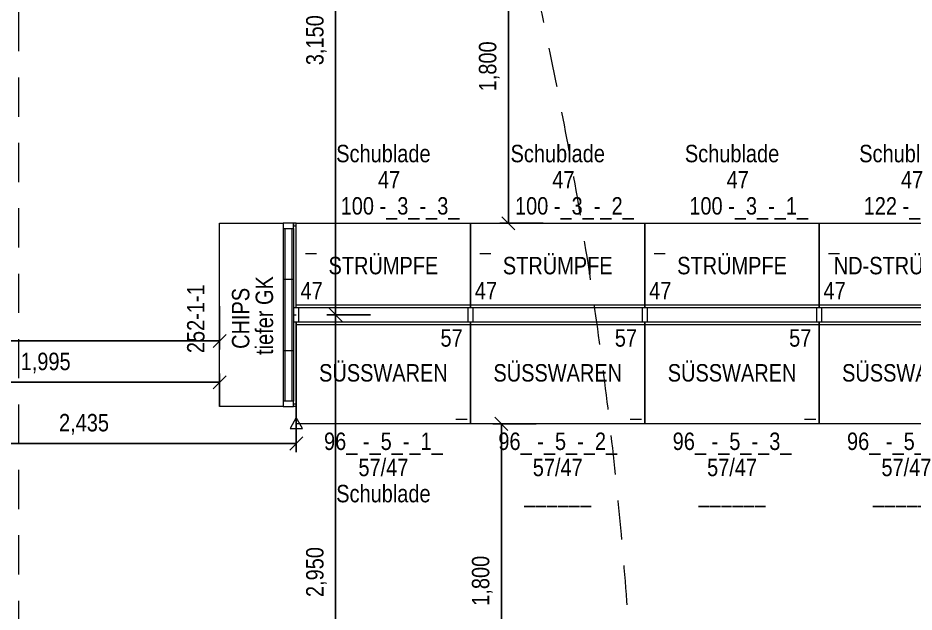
# Model space of a CAD drawing. Header units: millimetres. Extents: x 2027740 to 2136289, y -1533552 to -1491502.
# Drawn here: x 2085122 to 2090263, y -1506951 to -1503544 of the extents above; entities that cross this region are included whole.
import ezdxf
from ezdxf.enums import TextEntityAlignment as Align

# ---------------------------------------------------------------- set-up
doc = ezdxf.new("R2010")
doc.units = ezdxf.units.MM
doc.header["$MEASUREMENT"] = 0
doc.linetypes.add('DGN Style 2', pattern=[375.045563, 225.027338, -150.018225])
for name, color, linetype, lineweight in [('02_Unterzüge', 8, 'DGN Style 2', 0), ('10_Einrichtung', 7, 'Continuous', 0), ('10_Einrichtung (Construction)', 7, 'Continuous', 0), ('13_Ladenbau', 94, 'Continuous', 0), ('16_Brandschutz_Radien', 94, 'DGN Style 2', 13), ('20_Sortimentierung', 7, 'Continuous', 0), ('21_Modulnummer', 7, 'Continuous', 0)]:
    doc.layers.add(name, color=color, linetype=linetype, lineweight=lineweight)
doc.layers.add('11 Regaltyp-Kennzeichnung', color=7, linetype='Continuous', lineweight=0, plot=False)
doc.styles.add('Rossmann', font='ARIALN.TTF', dxfattribs={"height": 100})
doc.styles.add('Style-Arial Narrow', font='ARIALN.TTF')
doc.dimstyles.new('Rossmann', dxfattribs={"dimtxt": 100, "dimasz": 75, "dimexe": 50, "dimexo": 0.0625, "dimgap": 50, "dimtad": 1, "dimdec": 3, "dimlfac": 0.001, "dimzin": 3, "dimtxsty": 'Rossmann', "dimcen": 0, "dimadec": 3, "dimazin": 0, "dimtfac": 1, "dimtdec": 0, "dimtofl": 0, "dimtmove": 0, "dimatfit": 1, "dimfxl": 200, "dimfxlon": 1, "dimfrac": 2, "dimtolj": 1, "dimtzin": 3, "dimarcsym": 0})

# ---------------------------------------------------------------- blocks, each defined once
blk = doc.blocks.new('_Oblique')
at = {"color": 0, "linetype": 'ByBlock', "lineweight": -2}
blk.add_line((0.5, 0.5), (-0.5, -0.5), dxfattribs=at)
blk = doc.blocks.new('*D107')
at = {"layer": '10_Einrichtung', "color": 0, "linetype": 'ByBlock', "lineweight": -2, "transparency": 16777216}
for p, q in [((2084283.8, -1505499.7), (2084283.8, -1505682.7)), ((2086278.8, -1505771.2), (2086278.8, -1505582.7))]:
    blk.add_line(p, q, dxfattribs=at)
at = {"layer": '10_Einrichtung', "color": 1, "lineweight": -2, "transparency": 16777216}
blk.add_line((2084283.8, -1505632.7), (2086278.8, -1505632.7), dxfattribs=at)
at = {"layer": 'Defpoints', "color": 0, "lineweight": 0, "transparency": 16777216}
for p in [(2084283.8, -1505499.7), (2086278.8, -1505632.7), (2086278.8, -1505771.3)]:
    blk.add_point(p, dxfattribs=at)
at = {"layer": '10_Einrichtung', "color": 1, "lineweight": -2, "transparency": 16777216, "xscale": 75, "yscale": 75, "zscale": 75, "rotation": 180}
blk.add_blockref('_Oblique', (2084283.8, -1505632.7), dxfattribs=at)
at = {"layer": '10_Einrichtung', "color": 1, "lineweight": -2, "transparency": 16777216, "xscale": 75, "yscale": 75, "zscale": 75}
blk.add_blockref('_Oblique', (2086278.8, -1505632.7), dxfattribs=at)
at = {"layer": '10_Einrichtung', "color": 0, "lineweight": 0, "transparency": 16777216, "insert": (2085281.3, -1505522.6), "char_height": 100, "attachment_point": 5, "style": 'Style-Arial Narrow'}
blk.add_mtext('\\A1;1,995', dxfattribs=at)
blk = doc.blocks.new('*D109')
at = {"layer": '10_Einrichtung', "color": 0, "linetype": 'ByBlock', "lineweight": -2, "transparency": 16777216}
for p, q in [((2088095.5, -1505871.3), (2087845.5, -1505871.3)), ((2088095.5, -1507671.3), (2087845.5, -1507671.3))]:
    blk.add_line(p, q, dxfattribs=at)
at = {"layer": '10_Einrichtung', "color": 7, "lineweight": -2, "transparency": 16777216}
blk.add_line((2087895.5, -1505871.3), (2087895.5, -1507671.3), dxfattribs=at)
at = {"layer": 'Defpoints', "color": 0, "lineweight": 0, "transparency": 16777216}
for p in [(2089498.8, -1505871.3), (2087895.5, -1507671.3), (2089998.8, -1507671.3)]:
    blk.add_point(p, dxfattribs=at)
at = {"layer": '10_Einrichtung', "color": 7, "lineweight": -2, "transparency": 16777216, "xscale": 75, "yscale": 75, "zscale": 75}
for p, rotation in [((2087895.5, -1505871.3), 90), ((2087895.5, -1507671.3), 270)]:
    blk.add_blockref('_Oblique', p, dxfattribs=dict(at, rotation=rotation))
at = {"layer": '10_Einrichtung', "color": 0, "lineweight": 0, "transparency": 16777216, "insert": (2087785.4, -1506771.3), "char_height": 100, "attachment_point": 5, "rotation": 90, "style": 'Style-Arial Narrow'}
blk.add_mtext('\\A1;1,800', dxfattribs=at)
blk = doc.blocks.new('*D110')
at = {"layer": '10_Einrichtung', "color": 0, "linetype": 'ByBlock', "lineweight": -2, "transparency": 16777216}
for p, q in [((2087793.3, -1502921.1), (2087985.8, -1502921.1)), ((2088135.8, -1504721.3), (2087885.8, -1504721.3))]:
    blk.add_line(p, q, dxfattribs=at)
at = {"layer": '10_Einrichtung', "color": 7, "lineweight": -2, "transparency": 16777216}
blk.add_line((2087935.8, -1502921.1), (2087935.8, -1504721.3), dxfattribs=at)
at = {"layer": 'Defpoints', "color": 0, "lineweight": 0, "transparency": 16777216}
for p in [(2087793.3, -1502921.1), (2087935.8, -1504721.3), (2088165.9, -1504721.3)]:
    blk.add_point(p, dxfattribs=at)
at = {"layer": '10_Einrichtung', "color": 7, "lineweight": -2, "transparency": 16777216, "xscale": 75, "yscale": 75, "zscale": 75}
for p, rotation in [((2087935.8, -1502921.1), 90), ((2087935.8, -1504721.3), 270)]:
    blk.add_blockref('_Oblique', p, dxfattribs=dict(at, rotation=rotation))
at = {"layer": '10_Einrichtung', "color": 0, "lineweight": 0, "transparency": 16777216, "insert": (2087825.7, -1503821.2), "char_height": 100, "attachment_point": 5, "rotation": 90, "style": 'Style-Arial Narrow'}
blk.add_mtext('\\A1;1,800', dxfattribs=at)
blk = doc.blocks.new('*D133')
at = {"layer": '10_Einrichtung', "color": 0, "linetype": 'ByBlock', "lineweight": -2, "transparency": 16777216}
for p, q in [((2086278.8, -1505195.8), (2086278.8, -1505445.8)), ((2083503.8, -1505595.8), (2083503.8, -1505345.8))]:
    blk.add_line(p, q, dxfattribs=at)
at = {"layer": '10_Einrichtung', "color": 1, "lineweight": -2, "transparency": 16777216}
blk.add_line((2083503.8, -1505395.8), (2086278.8, -1505395.8), dxfattribs=at)
at = {"layer": 'Defpoints', "color": 0, "lineweight": 0, "transparency": 16777216}
for p in [(2086278.8, -1504721.3), (2086278.8, -1505395.8), (2083503.8, -1505639.2)]:
    blk.add_point(p, dxfattribs=at)
at = {"layer": '10_Einrichtung', "color": 1, "lineweight": -2, "transparency": 16777216, "xscale": 75, "yscale": 75, "zscale": 75, "rotation": 180}
blk.add_blockref('_Oblique', (2083503.8, -1505395.8), dxfattribs=at)
at = {"layer": '10_Einrichtung', "color": 1, "lineweight": -2, "transparency": 16777216, "xscale": 75, "yscale": 75, "zscale": 75}
blk.add_blockref('_Oblique', (2086278.8, -1505395.8), dxfattribs=at)
at = {"layer": '10_Einrichtung', "color": 0, "lineweight": 0, "transparency": 16777216, "insert": (2084891.3, -1505285.7), "char_height": 100, "attachment_point": 5, "style": 'Style-Arial Narrow'}
blk.add_mtext('\\A1;2,775', dxfattribs=at)
blk = doc.blocks.new('*U276')
at = {"layer": '10_Einrichtung', "color": 7, "linetype": 'Continuous', "lineweight": 0}
blk.add_line((-500, 237.5), (500, 237.5), dxfattribs=at)
at = {"layer": '10_Einrichtung', "color": 7, "linetype": 'Continuous', "lineweight": 0, "flags": 128}
for points in [[(-485, 332.5), (-515, 332.5), (-515, 252.5), (-485, 252.5)], [(515, 332.5), (485, 332.5), (485, 252.5), (515, 252.5)], [(-500, 252.5), (500, 252.5), (500, -332.5), (-500, -332.5)]]:
    blk.add_lwpolyline(points, close=True, dxfattribs=at)
at = {"layer": '10_Einrichtung (Construction)', "color": 3, "linetype": 'Continuous', "lineweight": 0}
for p, q in [((-500, 252.5), (-500, -332.5)), ((500, 252.5), (500, -332.5))]:
    blk.add_line(p, q, dxfattribs=at)
at = {"layer": '10_Einrichtung (Construction)', "color": 5, "linetype": 'Continuous', "lineweight": 0}
blk.add_line((-500, 252.5), (500, 252.5), dxfattribs=at)
at = {"layer": '10_Einrichtung', "color": 7, "linetype": 'Continuous', "lineweight": 0, "style": 'Rossmann'}
blk.add_text('57', height=100, dxfattribs=at).set_placement((391.1, 160.1), align=Align.MIDDLE_CENTER)
blk = doc.blocks.new('R1 57_1')
at = {"layer": '10_Einrichtung', "color": 7, "linetype": 'Continuous', "lineweight": 0}
blk.add_blockref('*U276', (500, -292.5), dxfattribs=at)
blk = doc.blocks.new('I1 57_1')
at = {"layer": '10_Einrichtung', "color": 7, "linetype": 'Continuous', "lineweight": 0}
blk.add_blockref('R1 57_1', (0, 0), dxfattribs=at)
at = {"layer": '11 Regaltyp-Kennzeichnung', "color": 7, "linetype": 'Continuous', "lineweight": 0, "style": 'Style-Arial Narrow'}
blk.add_attdef('I1 57_1_0', text='', height=100, dxfattribs=at).set_placement((980, -575), align=Align.RIGHT)
at = {"layer": '20_Sortimentierung', "color": 7, "linetype": 'Continuous', "lineweight": 0, "style": 'Style-Arial Narrow'}
blk.add_attdef('I1 57_1_0', text='', height=100, dxfattribs=at).set_placement((500, -332.5), align=Align.MIDDLE_CENTER)
at = {"layer": '21_Modulnummer', "color": 7, "linetype": 'Continuous', "lineweight": 0, "insert": (500, -675), "char_height": 100, "attachment_point": 2, "line_spacing_factor": 0.6, "style": 'Style-Arial Narrow'}
blk.add_mtext('96_ -_5_-_2_', dxfattribs=at)
at = {"layer": '21_Modulnummer', "color": 251, "linetype": 'Continuous', "lineweight": 0, "style": 'Style-Arial Narrow'}
blk.add_attdef('I1 57_1_0', text='', height=100, dxfattribs=at).set_placement((500, -825), align=Align.TOP_CENTER)
at = {"layer": '21_Modulnummer', "color": 5, "linetype": 'Continuous', "lineweight": 0, "style": 'Style-Arial Narrow'}
blk.add_attdef('I1 57_1_0', text='', height=100, dxfattribs=at).set_placement((500, -975), align=Align.TOP_CENTER)
blk = doc.blocks.new('*U279')
at = {"layer": '10_Einrichtung', "color": 7, "linetype": 'Continuous', "lineweight": 0}
blk.add_line((-500, 237.5), (500, 237.5), dxfattribs=at)
at = {"layer": '10_Einrichtung', "color": 7, "linetype": 'Continuous', "lineweight": 0, "flags": 128}
for points in [[(-485, 332.5), (-515, 332.5), (-515, 252.5), (-485, 252.5)], [(515, 332.5), (485, 332.5), (485, 252.5), (515, 252.5)], [(-500, 252.5), (500, 252.5), (500, -332.5), (-500, -332.5)]]:
    blk.add_lwpolyline(points, close=True, dxfattribs=at)
at = {"layer": '10_Einrichtung (Construction)', "color": 3, "linetype": 'Continuous', "lineweight": 0}
for p, q in [((-500, 252.5), (-500, -332.5)), ((500, 252.5), (500, -332.5))]:
    blk.add_line(p, q, dxfattribs=at)
at = {"layer": '10_Einrichtung (Construction)', "color": 5, "linetype": 'Continuous', "lineweight": 0}
blk.add_line((-500, 252.5), (500, 252.5), dxfattribs=at)
at = {"layer": '10_Einrichtung', "color": 7, "linetype": 'Continuous', "lineweight": 0, "style": 'Rossmann'}
blk.add_text('57', height=100, dxfattribs=at).set_placement((391.1, 160.1), align=Align.MIDDLE_CENTER)
blk = doc.blocks.new('R1 57_2')
at = {"layer": '10_Einrichtung', "color": 7, "linetype": 'Continuous', "lineweight": 0}
blk.add_blockref('*U279', (500, -292.5), dxfattribs=at)
blk = doc.blocks.new('I1 57_2')
at = {"layer": '10_Einrichtung', "color": 7, "linetype": 'Continuous', "lineweight": 0}
blk.add_blockref('R1 57_2', (0, 0), dxfattribs=at)
at = {"layer": '11 Regaltyp-Kennzeichnung', "color": 7, "linetype": 'Continuous', "lineweight": 0, "style": 'Style-Arial Narrow'}
blk.add_attdef('I1 57_2_0', text='', height=100, dxfattribs=at).set_placement((980, -575), align=Align.RIGHT)
at = {"layer": '20_Sortimentierung', "color": 7, "linetype": 'Continuous', "lineweight": 0, "style": 'Style-Arial Narrow'}
blk.add_attdef('I1 57_2_0', text='', height=100, dxfattribs=at).set_placement((500, -332.5), align=Align.MIDDLE_CENTER)
at = {"layer": '21_Modulnummer', "color": 7, "linetype": 'Continuous', "lineweight": 0, "insert": (500, -675), "char_height": 100, "attachment_point": 2, "line_spacing_factor": 0.6, "style": 'Style-Arial Narrow'}
blk.add_mtext('96_ -_5_-_3_', dxfattribs=at)
at = {"layer": '21_Modulnummer', "color": 251, "linetype": 'Continuous', "lineweight": 0, "style": 'Style-Arial Narrow'}
blk.add_attdef('I1 57_2_0', text='', height=100, dxfattribs=at).set_placement((500, -825), align=Align.TOP_CENTER)
at = {"layer": '21_Modulnummer', "color": 5, "linetype": 'Continuous', "lineweight": 0, "style": 'Style-Arial Narrow'}
blk.add_attdef('I1 57_2_0', text='', height=100, dxfattribs=at).set_placement((500, -975), align=Align.TOP_CENTER)
blk = doc.blocks.new('*U282')
at = {"layer": '10_Einrichtung', "color": 7, "linetype": 'Continuous', "lineweight": 0}
blk.add_line((-500, 237.5), (500, 237.5), dxfattribs=at)
at = {"layer": '10_Einrichtung', "color": 7, "linetype": 'Continuous', "lineweight": 0, "flags": 128}
for points in [[(-485, 332.5), (-515, 332.5), (-515, 252.5), (-485, 252.5)], [(515, 332.5), (485, 332.5), (485, 252.5), (515, 252.5)], [(-500, 252.5), (500, 252.5), (500, -332.5), (-500, -332.5)]]:
    blk.add_lwpolyline(points, close=True, dxfattribs=at)
at = {"layer": '10_Einrichtung (Construction)', "color": 3, "linetype": 'Continuous', "lineweight": 0}
for p, q in [((-500, 252.5), (-500, -332.5)), ((500, 252.5), (500, -332.5))]:
    blk.add_line(p, q, dxfattribs=at)
at = {"layer": '10_Einrichtung (Construction)', "color": 5, "linetype": 'Continuous', "lineweight": 0}
blk.add_line((-500, 252.5), (500, 252.5), dxfattribs=at)
at = {"layer": '10_Einrichtung', "color": 7, "linetype": 'Continuous', "lineweight": 0, "style": 'Rossmann'}
blk.add_text('57', height=100, dxfattribs=at).set_placement((391.1, 160.1), align=Align.MIDDLE_CENTER)
blk = doc.blocks.new('R1 57_3')
at = {"layer": '10_Einrichtung', "color": 7, "linetype": 'Continuous', "lineweight": 0}
blk.add_blockref('*U282', (500, -292.5), dxfattribs=at)
blk = doc.blocks.new('I1 57_3')
at = {"layer": '10_Einrichtung', "color": 7, "linetype": 'Continuous', "lineweight": 0}
blk.add_blockref('R1 57_3', (0, 0), dxfattribs=at)
at = {"layer": '11 Regaltyp-Kennzeichnung', "color": 7, "linetype": 'Continuous', "lineweight": 0, "style": 'Style-Arial Narrow'}
blk.add_attdef('I1 57_3_0', text='', height=100, dxfattribs=at).set_placement((980, -575), align=Align.RIGHT)
at = {"layer": '20_Sortimentierung', "color": 7, "linetype": 'Continuous', "lineweight": 0, "style": 'Style-Arial Narrow'}
blk.add_attdef('I1 57_3_0', text='', height=100, dxfattribs=at).set_placement((500, -332.5), align=Align.MIDDLE_CENTER)
at = {"layer": '21_Modulnummer', "color": 7, "linetype": 'Continuous', "lineweight": 0, "insert": (500, -675), "char_height": 100, "attachment_point": 2, "line_spacing_factor": 0.6, "style": 'Style-Arial Narrow'}
blk.add_mtext('96_ -_5_-_4_', dxfattribs=at)
at = {"layer": '21_Modulnummer', "color": 251, "linetype": 'Continuous', "lineweight": 0, "style": 'Style-Arial Narrow'}
blk.add_attdef('I1 57_3_0', text='', height=100, dxfattribs=at).set_placement((500, -825), align=Align.TOP_CENTER)
at = {"layer": '21_Modulnummer', "color": 5, "linetype": 'Continuous', "lineweight": 0, "style": 'Style-Arial Narrow'}
blk.add_attdef('I1 57_3_0', text='', height=100, dxfattribs=at).set_placement((500, -975), align=Align.TOP_CENTER)
blk = doc.blocks.new('*U574')
at = {"layer": '10_Einrichtung', "color": 7, "linetype": 'Continuous', "lineweight": 0}
blk.add_line((-500, 237.5), (500, 237.5), dxfattribs=at)
at = {"layer": '10_Einrichtung', "color": 7, "linetype": 'Continuous', "lineweight": 0, "flags": 128}
for points in [[(-485, 332.5), (-515, 332.5), (-515, 252.5), (-485, 252.5)], [(515, 332.5), (485, 332.5), (485, 252.5), (515, 252.5)], [(-500, 252.5), (500, 252.5), (500, -332.5), (-500, -332.5)]]:
    blk.add_lwpolyline(points, close=True, dxfattribs=at)
at = {"layer": '10_Einrichtung (Construction)', "color": 3, "linetype": 'Continuous', "lineweight": 0}
for p, q in [((-500, 252.5), (-500, -332.5)), ((500, 252.5), (500, -332.5))]:
    blk.add_line(p, q, dxfattribs=at)
at = {"layer": '10_Einrichtung (Construction)', "color": 5, "linetype": 'Continuous', "lineweight": 0}
blk.add_line((-500, 252.5), (500, 252.5), dxfattribs=at)
at = {"layer": '10_Einrichtung', "color": 7, "linetype": 'Continuous', "lineweight": 0, "style": 'Rossmann'}
blk.add_text('57', height=100, dxfattribs=at).set_placement((391.1, 160.1), align=Align.MIDDLE_CENTER)
blk = doc.blocks.new('R1 57_71')
at = {"layer": '10_Einrichtung', "color": 7, "linetype": 'Continuous', "lineweight": 0}
blk.add_blockref('*U574', (500, -292.5), dxfattribs=at)
blk = doc.blocks.new('I1 57_71')
at = {"layer": '10_Einrichtung', "color": 7, "linetype": 'Continuous', "lineweight": 0}
blk.add_blockref('R1 57_71', (0, 0), dxfattribs=at)
at = {"layer": '11 Regaltyp-Kennzeichnung', "color": 7, "linetype": 'Continuous', "lineweight": 0, "style": 'Style-Arial Narrow'}
blk.add_attdef('I1 57_71_0', text='', height=100, dxfattribs=at).set_placement((980, -575), align=Align.RIGHT)
at = {"layer": '20_Sortimentierung', "color": 7, "linetype": 'Continuous', "lineweight": 0, "style": 'Style-Arial Narrow'}
blk.add_attdef('I1 57_71_0', text='', height=100, dxfattribs=at).set_placement((500, -332.5), align=Align.MIDDLE_CENTER)
at = {"layer": '21_Modulnummer', "color": 7, "linetype": 'Continuous', "lineweight": 0, "insert": (500, -675), "char_height": 100, "attachment_point": 2, "line_spacing_factor": 0.6, "style": 'Style-Arial Narrow'}
blk.add_mtext('96_ -_5_-_1_', dxfattribs=at)
at = {"layer": '21_Modulnummer', "color": 251, "linetype": 'Continuous', "lineweight": 0, "style": 'Style-Arial Narrow'}
blk.add_attdef('I1 57_71_0', text='', height=100, dxfattribs=at).set_placement((500, -825), align=Align.TOP_CENTER)
at = {"layer": '21_Modulnummer', "color": 5, "linetype": 'Continuous', "lineweight": 0, "style": 'Style-Arial Narrow'}
blk.add_attdef('I1 57_71_0', text='', height=100, dxfattribs=at).set_placement((500, -975), align=Align.TOP_CENTER)
blk = doc.blocks.new('*U577')
at = {"layer": '10_Einrichtung', "color": 7, "linetype": 'Continuous', "lineweight": 0}
blk.add_line((-500, 187.5), (500, 187.5), dxfattribs=at)
at = {"layer": '10_Einrichtung', "color": 7, "linetype": 'Continuous', "lineweight": 0, "flags": 128}
for points in [[(-485, 282.5), (-515, 282.5), (-515, 202.5), (-485, 202.5)], [(515, 282.5), (485, 282.5), (485, 202.5), (515, 202.5)], [(-500, 202.5), (500, 202.5), (500, -282.5), (-500, -282.5)]]:
    blk.add_lwpolyline(points, close=True, dxfattribs=at)
at = {"layer": '10_Einrichtung (Construction)', "color": 3, "linetype": 'Continuous', "lineweight": 0}
for p, q in [((-500, 202.5), (-500, -282.5)), ((500, 202.5), (500, -282.5))]:
    blk.add_line(p, q, dxfattribs=at)
at = {"layer": '10_Einrichtung (Construction)', "color": 5, "linetype": 'Continuous', "lineweight": 0}
blk.add_line((-500, 202.5), (500, 202.5), dxfattribs=at)
at = {"layer": '10_Einrichtung', "color": 7, "linetype": 'Continuous', "lineweight": 0, "style": 'Rossmann'}
blk.add_text('47', height=100, rotation=180, dxfattribs=at).set_placement((411.7, 103.6), align=Align.MIDDLE_CENTER)
blk = doc.blocks.new('R1 47_15')
at = {"layer": '10_Einrichtung', "color": 7, "linetype": 'Continuous', "lineweight": 0}
blk.add_blockref('*U577', (500, -242.5), dxfattribs=at)
blk = doc.blocks.new('I1 47_15')
at = {"layer": '10_Einrichtung', "color": 7, "linetype": 'Continuous', "lineweight": 0}
blk.add_blockref('R1 47_15', (0, 0), dxfattribs=at)
at = {"layer": '11 Regaltyp-Kennzeichnung', "color": 7, "linetype": 'Continuous', "lineweight": 0, "style": 'Style-Arial Narrow'}
blk.add_attdef('I1 47_15_0', text='', height=100, rotation=180, dxfattribs=at).set_placement((883.2, -375), align=Align.RIGHT)
at = {"layer": '20_Sortimentierung', "color": 7, "linetype": 'Continuous', "lineweight": 0, "style": 'Style-Arial Narrow'}
blk.add_attdef('I1 47_15_0', text='', height=100, rotation=180, dxfattribs=at).set_placement((500, -282.5), align=Align.MIDDLE_CENTER)
at = {"layer": '21_Modulnummer', "color": 7, "linetype": 'Continuous', "lineweight": 0, "insert": (404.6, -675), "char_height": 100, "attachment_point": 2, "rotation": 180, "line_spacing_factor": 0.6, "style": 'Style-Arial Narrow'}
blk.add_mtext('100 -_3_-_1_', dxfattribs=at)
at = {"layer": '21_Modulnummer', "color": 251, "linetype": 'Continuous', "lineweight": 0, "style": 'Style-Arial Narrow'}
blk.add_attdef('I1 47_15_0', text='', height=100, rotation=180, dxfattribs=at).set_placement((467.6, -825), align=Align.TOP_CENTER)
at = {"layer": '21_Modulnummer', "color": 5, "linetype": 'Continuous', "lineweight": 0, "style": 'Style-Arial Narrow'}
blk.add_attdef('I1 47_15_0', text='', height=100, rotation=180, dxfattribs=at).set_placement((500, -975), align=Align.TOP_CENTER)
blk = doc.blocks.new('*U580')
at = {"layer": '10_Einrichtung', "color": 7, "linetype": 'Continuous', "lineweight": 0}
blk.add_line((-500, 187.5), (500, 187.5), dxfattribs=at)
at = {"layer": '10_Einrichtung', "color": 7, "linetype": 'Continuous', "lineweight": 0, "flags": 128}
for points in [[(-485, 282.5), (-515, 282.5), (-515, 202.5), (-485, 202.5)], [(515, 282.5), (485, 282.5), (485, 202.5), (515, 202.5)], [(-500, 202.5), (500, 202.5), (500, -282.5), (-500, -282.5)]]:
    blk.add_lwpolyline(points, close=True, dxfattribs=at)
at = {"layer": '10_Einrichtung (Construction)', "color": 3, "linetype": 'Continuous', "lineweight": 0}
for p, q in [((-500, 202.5), (-500, -282.5)), ((500, 202.5), (500, -282.5))]:
    blk.add_line(p, q, dxfattribs=at)
at = {"layer": '10_Einrichtung (Construction)', "color": 5, "linetype": 'Continuous', "lineweight": 0}
blk.add_line((-500, 202.5), (500, 202.5), dxfattribs=at)
at = {"layer": '10_Einrichtung', "color": 7, "linetype": 'Continuous', "lineweight": 0, "style": 'Rossmann'}
blk.add_text('47', height=100, rotation=180, dxfattribs=at).set_placement((411.7, 103.6), align=Align.MIDDLE_CENTER)
blk = doc.blocks.new('R1 47_16')
at = {"layer": '10_Einrichtung', "color": 7, "linetype": 'Continuous', "lineweight": 0}
blk.add_blockref('*U580', (500, -242.5), dxfattribs=at)
blk = doc.blocks.new('I1 47_16')
at = {"layer": '10_Einrichtung', "color": 7, "linetype": 'Continuous', "lineweight": 0}
blk.add_blockref('R1 47_16', (0, 0), dxfattribs=at)
at = {"layer": '11 Regaltyp-Kennzeichnung', "color": 7, "linetype": 'Continuous', "lineweight": 0, "style": 'Style-Arial Narrow'}
blk.add_attdef('I1 47_16_0', text='', height=100, rotation=180, dxfattribs=at).set_placement((883.2, -375), align=Align.RIGHT)
at = {"layer": '20_Sortimentierung', "color": 7, "linetype": 'Continuous', "lineweight": 0, "style": 'Style-Arial Narrow'}
blk.add_attdef('I1 47_16_0', text='', height=100, rotation=180, dxfattribs=at).set_placement((500, -282.5), align=Align.MIDDLE_CENTER)
at = {"layer": '21_Modulnummer', "color": 7, "linetype": 'Continuous', "lineweight": 0, "insert": (404.6, -675), "char_height": 100, "attachment_point": 2, "rotation": 180, "line_spacing_factor": 0.6, "style": 'Style-Arial Narrow'}
blk.add_mtext('100 -_3_-_2_', dxfattribs=at)
at = {"layer": '21_Modulnummer', "color": 251, "linetype": 'Continuous', "lineweight": 0, "style": 'Style-Arial Narrow'}
blk.add_attdef('I1 47_16_0', text='', height=100, rotation=180, dxfattribs=at).set_placement((467.6, -825), align=Align.TOP_CENTER)
at = {"layer": '21_Modulnummer', "color": 5, "linetype": 'Continuous', "lineweight": 0, "style": 'Style-Arial Narrow'}
blk.add_attdef('I1 47_16_0', text='', height=100, rotation=180, dxfattribs=at).set_placement((500, -975), align=Align.TOP_CENTER)
blk = doc.blocks.new('*D616')
at = {"layer": '13_Ladenbau', "color": 0, "linetype": 'ByBlock', "lineweight": -2, "transparency": 16777216}
for p, q in [((2084283.8, -1505783.9), (2084283.8, -1506033.9)), ((2086718.8, -1505783.9), (2086718.8, -1506033.9))]:
    blk.add_line(p, q, dxfattribs=at)
at = {"layer": '13_Ladenbau', "color": 0, "lineweight": -2, "transparency": 16777216}
blk.add_line((2084283.8, -1505983.9), (2086718.8, -1505983.9), dxfattribs=at)
at = {"layer": 'Defpoints', "color": 0, "lineweight": 0, "transparency": 16777216}
for p in [(2084283.8, -1505426.7), (2086718.8, -1505426.7), (2086718.8, -1505983.9)]:
    blk.add_point(p, dxfattribs=at)
at = {"layer": '13_Ladenbau', "color": 0, "lineweight": -2, "transparency": 16777216, "xscale": 75, "yscale": 75, "zscale": 75, "rotation": 180}
blk.add_blockref('_Oblique', (2084283.8, -1505983.9), dxfattribs=at)
at = {"layer": '13_Ladenbau', "color": 0, "lineweight": -2, "transparency": 16777216, "xscale": 75, "yscale": 75, "zscale": 75}
blk.add_blockref('_Oblique', (2086718.8, -1505983.9), dxfattribs=at)
at = {"layer": '13_Ladenbau', "color": 0, "transparency": 16777216, "insert": (2085501.3, -1505873.8), "char_height": 100, "attachment_point": 5, "style": 'Style-Arial Narrow'}
blk.add_mtext('\\A1;2,435', dxfattribs=at)
blk = doc.blocks.new('*D623')
at = {"layer": '13_Ladenbau', "color": 0, "linetype": 'ByBlock', "lineweight": -2, "transparency": 16777216}
for p, q in [((2087144.7, -1502096.1), (2086894.7, -1502096.1)), ((2087144.7, -1505246.3), (2086894.7, -1505246.3))]:
    blk.add_line(p, q, dxfattribs=at)
at = {"layer": '13_Ladenbau', "color": 0, "lineweight": -2, "transparency": 16777216}
blk.add_line((2086944.7, -1502096.1), (2086944.7, -1505246.3), dxfattribs=at)
at = {"layer": 'Defpoints', "color": 0, "lineweight": 0, "transparency": 16777216}
for p in [(2094348.2, -1502096.1), (2086944.7, -1505246.3), (2088733.8, -1505246.3)]:
    blk.add_point(p, dxfattribs=at)
at = {"layer": '13_Ladenbau', "color": 0, "lineweight": -2, "transparency": 16777216, "xscale": 75, "yscale": 75, "zscale": 75}
for p, rotation in [((2086944.7, -1502096.1), 90), ((2086944.7, -1505246.3), 270)]:
    blk.add_blockref('_Oblique', p, dxfattribs=dict(at, rotation=rotation))
at = {"layer": '13_Ladenbau', "color": 0, "transparency": 16777216, "insert": (2086834.6, -1503671.2), "char_height": 100, "attachment_point": 5, "rotation": 90, "style": 'Style-Arial Narrow'}
blk.add_mtext('\\A1;3,150', dxfattribs=at)
blk = doc.blocks.new('*D624')
at = {"layer": '13_Ladenbau', "color": 0, "linetype": 'ByBlock', "lineweight": -2, "transparency": 16777216}
for p, q in [((2087144.7, -1505246.3), (2086894.7, -1505246.3)), ((2087144.7, -1508196.3), (2086894.7, -1508196.3))]:
    blk.add_line(p, q, dxfattribs=at)
at = {"layer": '13_Ladenbau', "color": 0, "lineweight": -2, "transparency": 16777216}
blk.add_line((2086944.7, -1505246.3), (2086944.7, -1508196.3), dxfattribs=at)
at = {"layer": 'Defpoints', "color": 0, "lineweight": 0, "transparency": 16777216}
for p in [(2088733.8, -1505246.3), (2086944.7, -1508196.3), (2088733.8, -1508196.3)]:
    blk.add_point(p, dxfattribs=at)
at = {"layer": '13_Ladenbau', "color": 0, "lineweight": -2, "transparency": 16777216, "xscale": 75, "yscale": 75, "zscale": 75}
for p, rotation in [((2086944.7, -1505246.3), 90), ((2086944.7, -1508196.3), 270)]:
    blk.add_blockref('_Oblique', p, dxfattribs=dict(at, rotation=rotation))
at = {"layer": '13_Ladenbau', "color": 0, "transparency": 16777216, "insert": (2086834.6, -1506721.3), "char_height": 100, "attachment_point": 5, "rotation": 90, "style": 'Style-Arial Narrow'}
blk.add_mtext('\\A1;2,950', dxfattribs=at)
blk = doc.blocks.new('Z_Kennzeichen Endständer_4')
at = {"layer": '10_Einrichtung', "color": 7, "linetype": 'Continuous', "lineweight": 0, "flags": 128}
blk.add_lwpolyline([(0, 36.2), (-34.7, -26.8), (35.1, -26.8)], close=True, dxfattribs=at)
blk = doc.blocks.new('End 160_57_3')
at = {"layer": '10_Einrichtung', "color": 7, "linetype": 'Continuous', "lineweight": 0, "flags": 128}
blk.add_lwpolyline([(-30.1395, 345.896), (-60.1395, 345.896), (-60.1395, 265.896), (-30.1395, 265.896)], close=True, dxfattribs=at)
at = {"layer": '10_Einrichtung (Construction)', "color": 3, "linetype": 'Continuous', "lineweight": 0}
blk.add_line((-45.1395, 265.896), (-45.1395, -319.104), dxfattribs=at)
at = {"layer": '10_Einrichtung', "lineweight": 0}
blk.add_blockref('Z_Kennzeichen Endständer_4', (-45.1395, -319.104), dxfattribs=at)
blk = doc.blocks.new('End 160_57_2')
at = {"layer": '10_Einrichtung', "color": 7, "linetype": 'Continuous', "lineweight": 0}
blk.add_blockref('End 160_57_3', (45.1395, -305.896), dxfattribs=at)
blk = doc.blocks.new('*U777')
at = {"layer": '10_Einrichtung', "color": 7, "linetype": 'Continuous', "lineweight": 0}
blk.add_line((-500, 187.5), (500, 187.5), dxfattribs=at)
at = {"layer": '10_Einrichtung', "color": 7, "linetype": 'Continuous', "lineweight": 0, "flags": 128}
for points in [[(-485, 282.5), (-515, 282.5), (-515, 202.5), (-485, 202.5)], [(515, 282.5), (485, 282.5), (485, 202.5), (515, 202.5)], [(-500, 202.5), (500, 202.5), (500, -282.5), (-500, -282.5)]]:
    blk.add_lwpolyline(points, close=True, dxfattribs=at)
at = {"layer": '10_Einrichtung (Construction)', "color": 3, "linetype": 'Continuous', "lineweight": 0}
for p, q in [((-500, 202.5), (-500, -282.5)), ((500, 202.5), (500, -282.5))]:
    blk.add_line(p, q, dxfattribs=at)
at = {"layer": '10_Einrichtung (Construction)', "color": 5, "linetype": 'Continuous', "lineweight": 0}
blk.add_line((-500, 202.5), (500, 202.5), dxfattribs=at)
at = {"layer": '10_Einrichtung', "color": 7, "linetype": 'Continuous', "lineweight": 0, "style": 'Rossmann'}
blk.add_text('47', height=100, rotation=180, dxfattribs=at).set_placement((411.7, 103.6), align=Align.MIDDLE_CENTER)
blk = doc.blocks.new('R1 47_22')
at = {"layer": '10_Einrichtung', "color": 7, "linetype": 'Continuous', "lineweight": 0}
blk.add_blockref('*U777', (500, -242.5), dxfattribs=at)
blk = doc.blocks.new('I1 47_22')
at = {"layer": '10_Einrichtung', "color": 7, "linetype": 'Continuous', "lineweight": 0}
blk.add_blockref('R1 47_22', (0, 0), dxfattribs=at)
at = {"layer": '11 Regaltyp-Kennzeichnung', "color": 7, "linetype": 'Continuous', "lineweight": 0, "style": 'Style-Arial Narrow'}
blk.add_attdef('I1 47_22_0', text='', height=100, rotation=180, dxfattribs=at).set_placement((883.2, -375), align=Align.RIGHT)
at = {"layer": '20_Sortimentierung', "color": 7, "linetype": 'Continuous', "lineweight": 0, "style": 'Style-Arial Narrow'}
blk.add_attdef('I1 47_22_0', text='', height=100, rotation=180, dxfattribs=at).set_placement((500, -282.5), align=Align.MIDDLE_CENTER)
at = {"layer": '21_Modulnummer', "color": 7, "linetype": 'Continuous', "lineweight": 0, "insert": (404.6, -675), "char_height": 100, "attachment_point": 2, "rotation": 180, "line_spacing_factor": 0.6, "style": 'Style-Arial Narrow'}
blk.add_mtext('100 -_3_-_3_', dxfattribs=at)
at = {"layer": '21_Modulnummer', "color": 251, "linetype": 'Continuous', "lineweight": 0, "style": 'Style-Arial Narrow'}
blk.add_attdef('I1 47_22_0', text='', height=100, rotation=180, dxfattribs=at).set_placement((467.6, -825), align=Align.TOP_CENTER)
at = {"layer": '21_Modulnummer', "color": 5, "linetype": 'Continuous', "lineweight": 0, "style": 'Style-Arial Narrow'}
blk.add_attdef('I1 47_22_0', text='', height=100, rotation=180, dxfattribs=at).set_placement((500, -975), align=Align.TOP_CENTER)
blk = doc.blocks.new('*U781')
at = {"layer": '10_Einrichtung', "linetype": 'Continuous', "lineweight": 0}
blk.add_line((-500, 187.5), (500, 187.5), dxfattribs=at)
at = {"layer": '10_Einrichtung', "linetype": 'Continuous', "lineweight": 0, "flags": 128}
for points in [[(-485, 282.5), (-515, 282.5), (-515, 202.5), (-485, 202.5)], [(515, 282.5), (485, 282.5), (485, 202.5), (515, 202.5)], [(-500, 202.5), (500, 202.5), (500, -282.5), (-500, -282.5)]]:
    blk.add_lwpolyline(points, close=True, dxfattribs=at)
at = {"layer": '10_Einrichtung (Construction)', "linetype": 'Continuous', "lineweight": 0}
for p, q in [((-500, 202.5), (-500, -282.5)), ((-500, 202.5), (500, 202.5)), ((500, 202.5), (500, -282.5))]:
    blk.add_line(p, q, dxfattribs=at)
at = {"layer": '10_Einrichtung', "linetype": 'Continuous', "lineweight": 0, "style": 'Rossmann'}
blk.add_text('47', height=100, rotation=180, dxfattribs=at).set_placement((411.7, 103.6), align=Align.MIDDLE_CENTER)
blk = doc.blocks.new('R1 47_23')
at = {"layer": '10_Einrichtung', "linetype": 'Continuous', "lineweight": 0}
blk.add_blockref('*U781', (500, -242.5), dxfattribs=at)
blk = doc.blocks.new('I1 47_23')
at = {"layer": '10_Einrichtung', "linetype": 'Continuous', "lineweight": 0}
blk.add_blockref('R1 47_23', (0, 0), dxfattribs=at)
at = {"layer": '11 Regaltyp-Kennzeichnung', "linetype": 'Continuous', "lineweight": 0, "style": 'Style-Arial Narrow'}
blk.add_attdef('I1 47_23_0', text='', height=100, rotation=180, dxfattribs=at).set_placement((883.2, -375), align=Align.RIGHT)
at = {"layer": '20_Sortimentierung', "linetype": 'Continuous', "lineweight": 0, "style": 'Style-Arial Narrow'}
blk.add_attdef('I1 47_23_0', text='', height=100, rotation=180, dxfattribs=at).set_placement((500, -282.5), align=Align.MIDDLE_CENTER)
at = {"layer": '21_Modulnummer', "linetype": 'Continuous', "lineweight": 0, "insert": (404.6, -675), "char_height": 100, "attachment_point": 2, "rotation": 180, "line_spacing_factor": 0.6, "style": 'Style-Arial Narrow'}
blk.add_mtext('122 -_1_-_1_', dxfattribs=at)
at = {"layer": '21_Modulnummer', "linetype": 'Continuous', "lineweight": 0, "style": 'Style-Arial Narrow'}
for p in [(467.6, -825), (500, -975)]:
    blk.add_attdef('I1 47_23_0', text='', height=100, rotation=180, dxfattribs=at).set_placement(p, align=Align.TOP_CENTER)
blk = doc.blocks.new('K Tlm')
at = {"layer": '10_Einrichtung', "color": 1, "lineweight": 0}
for p, q in [((15, -494.4), (15, 494.4)), ((25, -494.4), (25, 494.4)), ((65, -494.4), (65, 494.4)), ((75, -494.4), (75, 494.4)), ((75, 203.9), (15, 203.9)), ((75, -203.9), (15, -203.9))]:
    blk.add_line(p, q, dxfattribs=at)
at = {"layer": '10_Einrichtung', "color": 1, "lineweight": 0, "flags": 128}
for points in [[(0, 525), (15, 525), (15, 510), (0, 510)], [(75, 494.4), (75, 525), (15, 525), (15, 494.4)], [(0, -525), (15, -525), (15, -510), (0, -510)], [(75, -525), (75, -494.4), (15, -494.4), (15, -525)]]:
    blk.add_lwpolyline(points, close=True, dxfattribs=at)
at = {"layer": '10_Einrichtung (Construction)', "color": 1, "lineweight": 0}
blk.add_line((15, 0), (0, 0), dxfattribs=at)
at = {"layer": '10_Einrichtung (Construction)', "color": 1, "linetype": 'Continuous', "lineweight": 0, "flags": 128}
blk.add_lwpolyline([(75, 525), (440, 525), (440, -525), (75, -525)], close=True, dxfattribs=at)
at = {"layer": '10_Einrichtung (Construction)', "color": 1, "linetype": 'DGN Style 2', "lineweight": 0, "insert": (233, 230), "char_height": 100, "attachment_point": 1, "rotation": 270, "style": 'Rossmann'}
blk.add_mtext('\\FArial Narrow;\\C1;tiefer GK\\P', dxfattribs=at)

msp = doc.modelspace()

# ---------------------------------------------------------------- linework, layer by layer
at = {"layer": '02_Unterzüge', "flags": 128}
msp.add_lwpolyline([(2070378.0707, -1510737.6549), (2085128.0707, -1510737.6549), (2085128.0707, -1501181.6549), (2070378.0707, -1501181.6549)], close=True, dxfattribs=at)
at = {"layer": '16_Brandschutz_Radien', "extrusion": (0, 0, -1)}
for centre, start, end in [((-2063685.1445, -1508774.623), 145.11953675, 190.26322864), ((-2106314.9344, -1504028.423), 326.11358224, 17.29038458)]:
    msp.add_arc(centre, 25000, start, end, dxfattribs=at)

# ---------------------------------------------------------------- block references
ref = msp.add_blockref('I1 47_22', (2087718.7629, -1505246.2559), dxfattribs=dict(rotation=179.9999999999984))
ref.add_attrib('I1 47_22_0', '47', dxfattribs={"layer": '21_Modulnummer', "color": 251, "linetype": 'Continuous', "lineweight": 0, "height": 100, "rotation": 360, "style": 'Style-Arial Narrow'}).set_placement((2087251.1953, -1504421.2559), align=Align.TOP_CENTER)
ref.add_attrib('I1 47_22_0', 'STRÜMPFE', dxfattribs={"layer": '20_Sortimentierung', "color": 7, "linetype": 'Continuous', "lineweight": 0, "height": 100, "rotation": 360, "style": 'Style-Arial Narrow'}).set_placement((2087218.7629, -1504963.7559), align=Align.MIDDLE_CENTER)
ref.add_attrib('I1 47_22_0', 'Schublade', dxfattribs={"layer": '21_Modulnummer', "color": 5, "linetype": 'Continuous', "lineweight": 0, "height": 100, "rotation": 360, "style": 'Style-Arial Narrow'}).set_placement((2087218.7629, -1504271.2559), align=Align.TOP_CENTER)
ref.add_attrib('I1 47_22_0', '_', dxfattribs={"layer": '11 Regaltyp-Kennzeichnung', "color": 7, "linetype": 'Continuous', "lineweight": 0, "height": 100, "rotation": 360, "style": 'Style-Arial Narrow'}).set_placement((2086835.5196, -1504871.2559), align=Align.RIGHT)
ref = msp.add_blockref('I1 47_16', (2088718.7629, -1505246.2559), dxfattribs=dict(rotation=179.9999999999984))
ref.add_attrib('I1 47_16_0', '47', dxfattribs={"layer": '21_Modulnummer', "color": 251, "linetype": 'Continuous', "lineweight": 0, "height": 100, "rotation": 360, "style": 'Style-Arial Narrow'}).set_placement((2088251.1953, -1504421.2559), align=Align.TOP_CENTER)
ref.add_attrib('I1 47_16_0', 'STRÜMPFE', dxfattribs={"layer": '20_Sortimentierung', "color": 7, "linetype": 'Continuous', "lineweight": 0, "height": 100, "rotation": 360, "style": 'Style-Arial Narrow'}).set_placement((2088218.7629, -1504963.7559), align=Align.MIDDLE_CENTER)
ref.add_attrib('I1 47_16_0', 'Schublade', dxfattribs={"layer": '21_Modulnummer', "color": 5, "linetype": 'Continuous', "lineweight": 0, "height": 100, "rotation": 360, "style": 'Style-Arial Narrow'}).set_placement((2088218.7629, -1504271.2559), align=Align.TOP_CENTER)
ref.add_attrib('I1 47_16_0', '_', dxfattribs={"layer": '11 Regaltyp-Kennzeichnung', "color": 7, "linetype": 'Continuous', "lineweight": 0, "height": 100, "rotation": 360, "style": 'Style-Arial Narrow'}).set_placement((2087835.5196, -1504871.2559), align=Align.RIGHT)
ref = msp.add_blockref('I1 47_15', (2089718.7629, -1505246.2559), dxfattribs=dict(rotation=179.9999999999984))
ref.add_attrib('I1 47_15_0', '47', dxfattribs={"layer": '21_Modulnummer', "color": 251, "linetype": 'Continuous', "lineweight": 0, "height": 100, "rotation": 360, "style": 'Style-Arial Narrow'}).set_placement((2089251.1953, -1504421.2559), align=Align.TOP_CENTER)
ref.add_attrib('I1 47_15_0', 'STRÜMPFE', dxfattribs={"layer": '20_Sortimentierung', "color": 7, "linetype": 'Continuous', "lineweight": 0, "height": 100, "rotation": 360, "style": 'Style-Arial Narrow'}).set_placement((2089218.7629, -1504963.7559), align=Align.MIDDLE_CENTER)
ref.add_attrib('I1 47_15_0', 'Schublade', dxfattribs={"layer": '21_Modulnummer', "color": 5, "linetype": 'Continuous', "lineweight": 0, "height": 100, "rotation": 360, "style": 'Style-Arial Narrow'}).set_placement((2089218.7629, -1504271.2559), align=Align.TOP_CENTER)
ref.add_attrib('I1 47_15_0', '_', dxfattribs={"layer": '11 Regaltyp-Kennzeichnung', "color": 7, "linetype": 'Continuous', "lineweight": 0, "height": 100, "rotation": 360, "style": 'Style-Arial Narrow'}).set_placement((2088835.5196, -1504871.2559), align=Align.RIGHT)
ref = msp.add_blockref('I1 47_23', (2090718.7629, -1505246.2559), dxfattribs=dict(rotation=179.9999999999984))
ref.add_attrib('I1 47_23_0', '47', dxfattribs={"layer": '21_Modulnummer', "linetype": 'Continuous', "lineweight": 0, "height": 100, "rotation": 360, "style": 'Style-Arial Narrow'}).set_placement((2090251.1953, -1504421.2559), align=Align.TOP_CENTER)
ref.add_attrib('I1 47_23_0', 'ND-STRÜMPFE', dxfattribs={"layer": '20_Sortimentierung', "linetype": 'Continuous', "lineweight": 0, "height": 100, "rotation": 360, "style": 'Style-Arial Narrow'}).set_placement((2090218.7629, -1504963.7559), align=Align.MIDDLE_CENTER)
ref.add_attrib('I1 47_23_0', 'Schublade', dxfattribs={"layer": '21_Modulnummer', "linetype": 'Continuous', "lineweight": 0, "height": 100, "rotation": 360, "style": 'Style-Arial Narrow'}).set_placement((2090218.7629, -1504271.2559), align=Align.TOP_CENTER)
ref.add_attrib('I1 47_23_0', '_', dxfattribs={"layer": '11 Regaltyp-Kennzeichnung', "linetype": 'Continuous', "lineweight": 0, "height": 100, "rotation": 360, "style": 'Style-Arial Narrow'}).set_placement((2089835.5196, -1504871.2559), align=Align.RIGHT)
msp.add_blockref('End 160_57_2', (2086718.7629, -1505246.2559))
ref = msp.add_blockref('I1 57_71', (2086718.7629, -1505246.2559), dxfattribs=dict(rotation=359.9999999999984))
ref.add_attrib('I1 57_71_0', '57/47', dxfattribs={"layer": '21_Modulnummer', "color": 251, "linetype": 'Continuous', "lineweight": 0, "height": 100, "rotation": 360, "style": 'Style-Arial Narrow'}).set_placement((2087218.7629, -1506071.2559), align=Align.TOP_CENTER)
ref.add_attrib('I1 57_71_0', 'SÜSSWAREN', dxfattribs={"layer": '20_Sortimentierung', "color": 7, "linetype": 'Continuous', "lineweight": 0, "height": 100, "rotation": 360, "style": 'Style-Arial Narrow'}).set_placement((2087218.7629, -1505578.7559), align=Align.MIDDLE_CENTER)
ref.add_attrib('I1 57_71_0', 'Schublade', dxfattribs={"layer": '21_Modulnummer', "color": 5, "linetype": 'Continuous', "lineweight": 0, "height": 100, "rotation": 360, "style": 'Style-Arial Narrow'}).set_placement((2087218.7629, -1506221.2559), align=Align.TOP_CENTER)
ref.add_attrib('I1 57_71_0', '_', dxfattribs={"layer": '11 Regaltyp-Kennzeichnung', "color": 7, "linetype": 'Continuous', "lineweight": 0, "height": 100, "rotation": 360, "style": 'Style-Arial Narrow'}).set_placement((2087698.7629, -1505821.2559), align=Align.RIGHT)
ref = msp.add_blockref('I1 57_1', (2087718.7629, -1505246.2559), dxfattribs=dict(rotation=359.9999999999984))
ref.add_attrib('I1 57_1_0', '57/47', dxfattribs={"layer": '21_Modulnummer', "color": 251, "linetype": 'Continuous', "lineweight": 0, "height": 100, "rotation": 360, "style": 'Style-Arial Narrow'}).set_placement((2088218.7629, -1506071.2559), align=Align.TOP_CENTER)
ref.add_attrib('I1 57_1_0', 'SÜSSWAREN', dxfattribs={"layer": '20_Sortimentierung', "color": 7, "linetype": 'Continuous', "lineweight": 0, "height": 100, "rotation": 360, "style": 'Style-Arial Narrow'}).set_placement((2088218.7629, -1505578.7559), align=Align.MIDDLE_CENTER)
ref.add_attrib('I1 57_1_0', '______', dxfattribs={"layer": '21_Modulnummer', "color": 5, "linetype": 'Continuous', "lineweight": 0, "height": 100, "rotation": 360, "style": 'Style-Arial Narrow'}).set_placement((2088218.7629, -1506221.2559), align=Align.TOP_CENTER)
ref.add_attrib('I1 57_1_0', '_', dxfattribs={"layer": '11 Regaltyp-Kennzeichnung', "color": 7, "linetype": 'Continuous', "lineweight": 0, "height": 100, "rotation": 360, "style": 'Style-Arial Narrow'}).set_placement((2088698.7629, -1505821.2559), align=Align.RIGHT)
ref = msp.add_blockref('I1 57_2', (2088718.7629, -1505246.2559), dxfattribs=dict(rotation=359.9999999999984))
ref.add_attrib('I1 57_2_0', '57/47', dxfattribs={"layer": '21_Modulnummer', "color": 251, "linetype": 'Continuous', "lineweight": 0, "height": 100, "rotation": 360, "style": 'Style-Arial Narrow'}).set_placement((2089218.7629, -1506071.2559), align=Align.TOP_CENTER)
ref.add_attrib('I1 57_2_0', 'SÜSSWAREN', dxfattribs={"layer": '20_Sortimentierung', "color": 7, "linetype": 'Continuous', "lineweight": 0, "height": 100, "rotation": 360, "style": 'Style-Arial Narrow'}).set_placement((2089218.7629, -1505578.7559), align=Align.MIDDLE_CENTER)
ref.add_attrib('I1 57_2_0', '______', dxfattribs={"layer": '21_Modulnummer', "color": 5, "linetype": 'Continuous', "lineweight": 0, "height": 100, "rotation": 360, "style": 'Style-Arial Narrow'}).set_placement((2089218.7629, -1506221.2559), align=Align.TOP_CENTER)
ref.add_attrib('I1 57_2_0', '_', dxfattribs={"layer": '11 Regaltyp-Kennzeichnung', "color": 7, "linetype": 'Continuous', "lineweight": 0, "height": 100, "rotation": 360, "style": 'Style-Arial Narrow'}).set_placement((2089698.7629, -1505821.2559), align=Align.RIGHT)
ref = msp.add_blockref('I1 57_3', (2089718.7629, -1505246.2559), dxfattribs=dict(rotation=359.9999999999984))
ref.add_attrib('I1 57_3_0', '57/47', dxfattribs={"layer": '21_Modulnummer', "color": 251, "linetype": 'Continuous', "lineweight": 0, "height": 100, "rotation": 360, "style": 'Style-Arial Narrow'}).set_placement((2090218.7629, -1506071.2559), align=Align.TOP_CENTER)
ref.add_attrib('I1 57_3_0', 'SÜSSWAREN', dxfattribs={"layer": '20_Sortimentierung', "color": 7, "linetype": 'Continuous', "lineweight": 0, "height": 100, "rotation": 360, "style": 'Style-Arial Narrow'}).set_placement((2090218.7629, -1505578.7559), align=Align.MIDDLE_CENTER)
ref.add_attrib('I1 57_3_0', '______', dxfattribs={"layer": '21_Modulnummer', "color": 5, "linetype": 'Continuous', "lineweight": 0, "height": 100, "rotation": 360, "style": 'Style-Arial Narrow'}).set_placement((2090218.7629, -1506221.2559), align=Align.TOP_CENTER)
ref.add_attrib('I1 57_3_0', '_', dxfattribs={"layer": '11 Regaltyp-Kennzeichnung', "color": 7, "linetype": 'Continuous', "lineweight": 0, "height": 100, "rotation": 360, "style": 'Style-Arial Narrow'}).set_placement((2090698.7629, -1505821.2559), align=Align.RIGHT)
at = {"layer": '10_Einrichtung', "color": 1, "lineweight": 0, "rotation": 180}
msp.add_blockref('K Tlm', (2086718.7629, -1505246.2559), dxfattribs=at)

# ---------------------------------------------------------------- texts
at = {"layer": '20_Sortimentierung', "color": 1, "linetype": 'Continuous', "lineweight": 30, "style": 'Style-Arial Narrow'}
msp.add_text('CHIPS', height=100, rotation=90, dxfattribs=at).set_placement((2086399.6663, -1505266.4222), align=Align.MIDDLE_CENTER)
at = {"layer": '21_Modulnummer', "color": 1, "linetype": 'Continuous', "lineweight": 30, "style": 'Style-Arial Narrow'}
msp.add_text('252-1-1', height=100, rotation=90, dxfattribs=at).set_placement((2086142.4535, -1505268.5044), align=Align.MIDDLE_CENTER)

# ---------------------------------------------------------------- dimensions: what is measured, and where the dimension line sits
at = {"layer": '10_Einrichtung', "color": 7, "lineweight": 0}
for base, p1, p2, picture, middle in [((2087935.7656, -1504721.2559), (2087793.2532, -1502921.1305), (2088165.8511, -1504721.2559), '*D110', (2087825.6701, -1503821.1932)), ((2087895.5365, -1507671.2559), (2089498.7629, -1505871.2559), (2089998.7629, -1507671.2559), '*D109', (2087785.441, -1506771.2559))]:
    dim = msp.add_linear_dim(base=base, p1=p1, p2=p2, angle=270, dimstyle='Rossmann', override={"dimtxsty": 'Style-Arial Narrow', "dimblk": 'Oblique', "dimclrd": 7, "dimtdec": 3}, dxfattribs=at)
    dim.commit()
    dim.dimension.update_dxf_attribs({"geometry": picture, "text_midpoint": middle})
at = {"layer": '10_Einrichtung', "color": 1, "lineweight": 0}
for base, p1, p2, picture, middle in [((2086278.7629, -1505395.7866), (2083503.7661, -1505639.2234), (2086278.7629, -1504721.2559), '*D133', (2084891.2645, -1505285.6911)), ((2086278.7629, -1505632.7056), (2084283.7629, -1505499.6738), (2086278.7629, -1505771.2559), '*D107', (2085281.2629, -1505522.6101))]:
    dim = msp.add_linear_dim(base=base, p1=p1, p2=p2, dimstyle='Rossmann', override={"dimtxsty": 'Style-Arial Narrow', "dimblk": 'Oblique', "dimclrd": 1, "dimtdec": 3}, dxfattribs=at)
    dim.commit()
    dim.dimension.update_dxf_attribs({"geometry": picture, "text_midpoint": middle})
at = {"layer": '13_Ladenbau'}
for base, p1, p2, picture, middle in [((2086944.7185, -1505246.2559), (2094348.2347, -1502096.1305), (2088733.7629, -1505246.2559), '*D623', (2086834.623, -1503671.1932)), ((2086944.7185, -1508196.2559), (2088733.7629, -1505246.2559), (2088733.7629, -1508196.2559), '*D624', (2086834.623, -1506721.2559))]:
    dim = msp.add_linear_dim(base=base, p1=p1, p2=p2, angle=270, dimstyle='Rossmann', override={"dimtxsty": 'Style-Arial Narrow', "dimblk": 'Oblique', "dimtdec": 3}, dxfattribs=at)
    dim.commit()
    dim.dimension.update_dxf_attribs({"geometry": picture, "text_midpoint": middle})
dim = msp.add_linear_dim(base=(2086718.7629, -1505983.9116), p1=(2084283.7629, -1505426.7235), p2=(2086718.7629, -1505426.7235), dimstyle='Rossmann', override={"dimtxsty": 'Style-Arial Narrow', "dimblk": 'Oblique', "dimtdec": 3}, dxfattribs=at)
dim.commit()
dim.dimension.update_dxf_attribs({"geometry": '*D616', "text_midpoint": (2085501.2629, -1505873.8161)})

doc.saveas('drawing.dxf')
